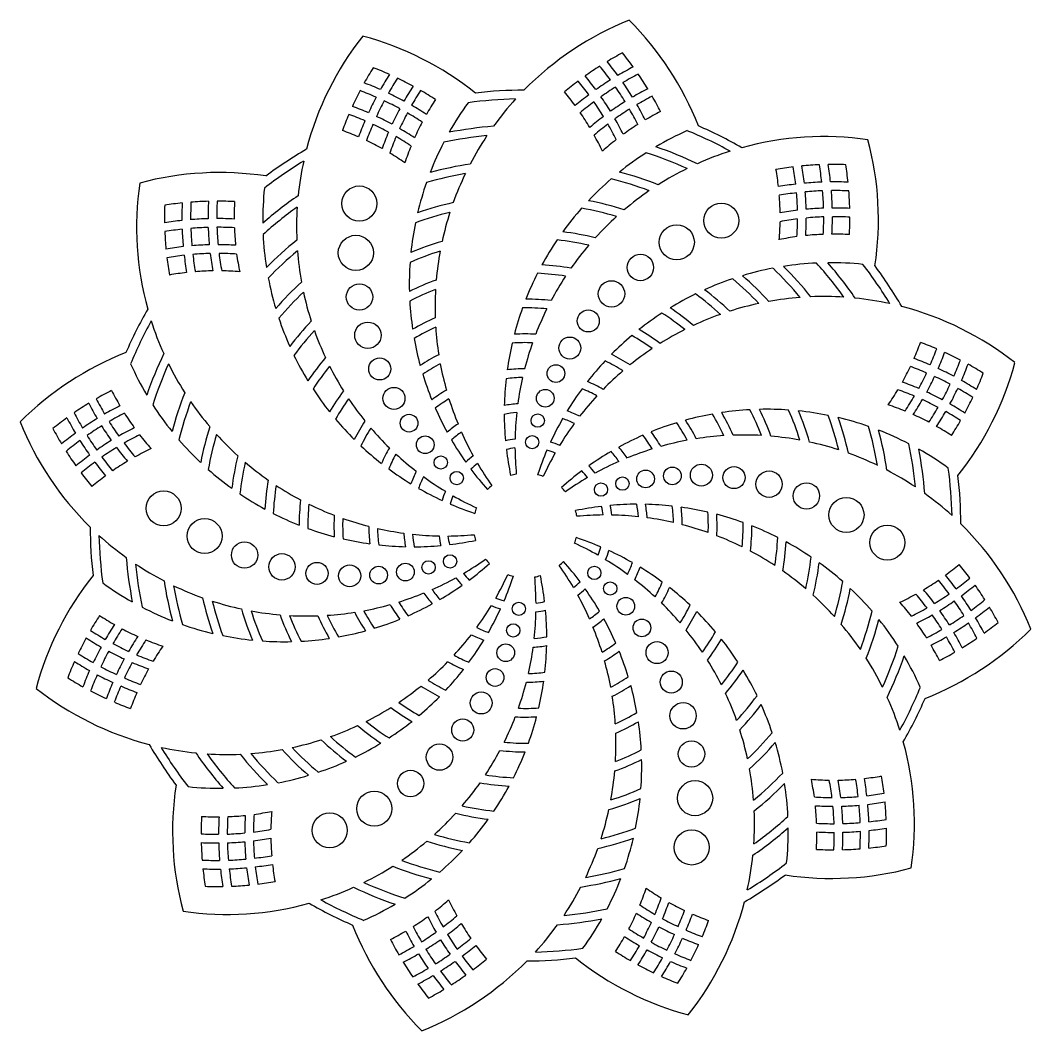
# Model space of a CAD drawing. Extents: x -712 to 266, y -208 to 24.
# Drawn here: x -468.6 to -236.4, y -208.1 to 24 of the extents above; entities that cross this region are included whole.
import ezdxf

# ---------------------------------------------------------------- set-up
doc = ezdxf.new("R2010")
doc.units = 0
doc.layers.get('0').update_dxf_attribs({"linetype": 'CONTINUOUS'})

msp = doc.modelspace()

# ---------------------------------------------------------------- linework, layer by layer
for centre, radius in [((-390.67, -18.12), 4.03), ((-307.54, -22.04), 4.03), ((-317.75, -27.02), 4.03), ((-391.47, -29.45), 4.03), ((-326.11, -32.81), 3.03), ((-390.63, -39.59), 3.03), ((-332.75, -38.88), 3.03), ((-338.09, -45.1), 2.53), ((-388.7, -48.38), 3.03), ((-342.32, -51.31), 2.53), ((-385.98, -56.11), 2.53), ((-345.51, -57.17), 2.03), ((-382.71, -62.88), 2.53), ((-347.96, -62.85), 2.03), ((-379.24, -68.57), 2.03), ((-349.7, -67.98), 1.53), ((-375.54, -73.53), 2.03), ((-350.97, -72.93), 1.53), ((-371.97, -77.6), 1.53), ((-318.77, -80.68), 2.03), ((-312.11, -80.51), 2.53), ((-304.61, -81.07), 2.53), ((-368.31, -81.18), 1.53), ((-330.23, -82.46), 1.53), ((-324.92, -81.39), 2.03), ((-296.56, -82.58), 3.03), ((-335.16, -83.83), 1.53), ((-287.98, -85.29), 3.03), ((-435.63, -88.16), 4.03), ((-278.78, -89.64), 4.03), ((-426.22, -94.51), 4.03), ((-269.37, -96), 4.03), ((-417.02, -98.86), 3.03), ((-408.44, -101.57), 3.03), ((-369.84, -100.32), 1.53), ((-400.39, -103.08), 2.53), ((-392.89, -103.64), 2.53), ((-386.23, -103.47), 2.03), ((-380.08, -102.76), 2.03), ((-374.77, -101.69), 1.53), ((-336.69, -102.97), 1.53), ((-333.04, -106.55), 1.53), ((-329.46, -110.62), 2.03), ((-354.03, -111.22), 1.53), ((-325.77, -115.59), 2.03), ((-355.31, -116.17), 1.53), ((-357.04, -121.3), 2.03), ((-322.29, -121.27), 2.53), ((-359.49, -126.99), 2.03), ((-319.03, -128.04), 2.53), ((-362.68, -132.84), 2.53), ((-316.31, -135.78), 3.03), ((-366.91, -139.05), 2.53), ((-314.37, -144.56), 3.03), ((-372.25, -145.27), 3.03), ((-378.89, -151.34), 3.03), ((-313.54, -154.7), 4.03), ((-387.25, -157.13), 4.03), ((-397.46, -162.11), 4.03), ((-314.33, -166.03), 4.03)]:
    msp.add_circle(centre, radius)
for centre, radius, start, end in [((-302.32, -41.9), 70.96, 111.806, 135.4033), ((-378.86, -26.19), 70.96, 21.4027, 45), ((-334.13, -23.53), 70.96, 141.806, 165.4033), ((-408.27, -48.2), 70.96, 51.4027, 75), ((-293.12, -53.22), 78.96, 118.0234, 120.9668), ((-391.77, -32.97), 78.96, 35.8391, 38.7826), ((-391.77, -32.97), 74.96, 36.2026, 39.283), ((-320.51, -28.74), 78.96, 148.0234, 150.9668), ((-416.06, -60.53), 78.96, 65.8391, 68.7826), ((-293.12, -53.22), 78.96, 122.4313, 125.3488), ((-391.77, -32.97), 72.96, 36.3353, 39.4921), ((-293.12, -53.22), 74.96, 117.523, 120.6034), ((-293.12, -53.22), 72.96, 117.3139, 120.4706), ((-391.77, -32.97), 78.96, 31.4572, 34.3747), ((-416.06, -60.53), 74.96, 66.2026, 69.283), ((-320.51, -28.74), 74.96, 147.523, 150.6034), ((-320.51, -28.74), 72.96, 147.3139, 150.4706), ((-416.06, -60.53), 78.96, 61.4572, 64.3747), ((-293.12, -53.22), 78.96, 126.8033, 129.7074), ((-391.77, -32.97), 66.96, 36.5059, 39.9301), ((-391.77, -32.97), 68.96, 36.4901, 39.8182), ((-293.12, -53.22), 74.96, 122.1378, 125.199), ((-391.77, -32.97), 74.96, 31.607, 34.6682), ((-320.51, -28.74), 78.96, 152.4313, 155.3488), ((-416.06, -60.53), 72.96, 66.3353, 69.4921), ((-416.06, -60.53), 74.96, 61.607, 64.6682), ((-320.51, -28.74), 68.96, 146.9878, 150.3158), ((-320.51, -28.74), 66.96, 146.8758, 150.3001), ((-416.06, -60.53), 78.96, 57.0986, 60.0027), ((-352.5, -92.08), 100, 90.2016, 96.6043), ((-391.77, -32.97), 62.96, 36.3946, 40.0366), ((-293.12, -53.22), 72.96, 122.0442, 125.1864), ((-391.77, -32.97), 72.96, 31.6196, 34.7618), ((-293.12, -53.22), 68.96, 116.9878, 120.3158), ((-320.51, -28.74), 74.96, 152.1378, 155.199), ((-320.51, -28.74), 72.96, 152.0442, 155.1864), ((-416.06, -60.53), 72.96, 61.6196, 64.7618), ((-320.51, -28.74), 62.96, 146.7694, 150.4114), ((-308.23, -36.62), 70.96, 144.0599, 150.5839), ((-352.5, -92.08), 98, 91.3286, 97.7313), ((-302.32, -41.9), 70.96, 137.6572, 144.1812), ((-293.12, -53.22), 74.96, 126.7278, 129.7871), ((-293.12, -53.22), 72.96, 126.7574, 129.9053), ((-391.77, -32.97), 66.96, 31.3636, 34.7942), ((-391.77, -32.97), 68.96, 31.5023, 34.8283), ((-293.12, -53.22), 68.96, 121.9776, 125.3037), ((-293.12, -53.22), 66.96, 116.8758, 120.3001), ((-391.77, -32.97), 78.96, 27.0986, 30.0027), ((-320.51, -28.74), 78.96, 156.8033, 159.7074), ((-416.06, -60.53), 66.96, 66.5059, 69.9301), ((-416.06, -60.53), 68.96, 66.4901, 69.8182), ((-320.51, -28.74), 68.96, 151.9776, 155.3037), ((-320.51, -28.74), 66.96, 152.0118, 155.4424), ((-416.06, -60.53), 72.96, 56.9007, 60.0486), ((-416.06, -60.53), 74.96, 57.0189, 60.0782), ((-391.77, -32.97), 62.96, 30.898, 34.5692), ((-293.12, -53.22), 66.96, 122.0118, 125.4424), ((-391.77, -32.97), 72.96, 26.9007, 30.0486), ((-391.77, -32.97), 74.96, 27.0189, 30.0782), ((-293.12, -53.22), 62.96, 116.7694, 120.4114), ((-320.51, -28.74), 74.96, 156.7278, 159.7871), ((-320.51, -28.74), 72.96, 156.7574, 159.9053), ((-416.06, -60.53), 66.96, 61.3636, 64.7942), ((-416.06, -60.53), 68.96, 61.5023, 64.8283), ((-320.51, -28.74), 62.96, 152.2368, 155.9079), ((-293.12, -53.22), 68.96, 126.971, 130.3237), ((-293.12, -53.22), 66.96, 127.1651, 130.6364), ((-391.77, -32.97), 66.96, 26.1696, 29.6409), ((-391.77, -32.97), 68.96, 26.4823, 29.8349), ((-293.12, -53.22), 62.96, 122.2368, 125.9079), ((-416.06, -60.53), 62.96, 66.3946, 70.0366), ((-320.51, -28.74), 68.96, 156.971, 160.3237), ((-416.06, -60.53), 68.96, 56.4823, 59.8349), ((-352.5, -92.08), 92, 94.5906, 100.9933), ((-286.43, -66.18), 70.96, 114.0599, 120.5839), ((-352.5, -92.08), 98, 61.3286, 67.7313), ((-352.5, -92.08), 100, 60.2016, 66.6043), ((-416.06, -60.53), 62.96, 60.898, 64.5692), ((-320.51, -28.74), 66.96, 157.1651, 160.6364), ((-416.06, -60.53), 66.96, 56.1696, 59.6409), ((-308.23, -36.62), 70.96, 152.6884, 158.8223), ((-352.5, -92.08), 90, 95.6428, 102.0456), ((-302.32, -41.9), 70.96, 146.2857, 152.4195), ((-391.77, -32.97), 62.96, 25.2964, 29.0469), ((-293.12, -53.22), 62.96, 127.7591, 131.5096), ((-283.96, -73.71), 70.96, 81.806, 105.4033), ((-342.39, -21.84), 70.96, 351.4027, 15), ((-352.5, -92.08), 100, 120.2016, 126.6043), ((-416.06, -60.53), 62.96, 55.2964, 59.0469), ((-320.51, -28.74), 62.96, 157.7591, 161.5096), ((-286.43, -66.18), 70.96, 122.6884, 128.8223), ((-352.5, -92.08), 90, 65.6428, 72.0456), ((-352.5, -92.08), 92, 64.5906, 70.9933), ((-283.96, -73.71), 70.96, 107.6572, 114.1812), ((-352.5, -92.08), 98, 121.3286, 127.7313), ((-334.13, -23.53), 70.96, 167.6572, 174.1812), ((-352.5, -92.08), 84, 98.7098, 105.1125), ((-281.65, -88.11), 78.96, 92.4313, 95.3488), ((-356.96, -21.26), 72.96, 6.3353, 9.4921), ((-281.65, -88.11), 78.96, 88.0234, 90.9668), ((-356.96, -21.26), 74.96, 6.2026, 9.283), ((-356.96, -21.26), 78.96, 5.8391, 8.7826), ((-422.74, -81.96), 70.96, 81.4027, 105), ((-352.5, -92.08), 82, 99.7052, 106.1079), ((-302.32, -41.9), 70.96, 154.4104, 160.2435), ((-352.5, -92.08), 84, 68.7098, 75.1125), ((-283.96, -73.71), 70.96, 116.2857, 122.4195), ((-281.65, -88.11), 78.96, 96.8033, 99.7074), ((-356.96, -21.26), 62.96, 6.3946, 10.0366), ((-356.96, -21.26), 66.96, 6.5059, 9.9301), ((-356.96, -21.26), 68.96, 6.4901, 9.8182), ((-370.87, -23.53), 70.96, 171.806, 195.4033), ((-308.23, -36.62), 70.96, 160.8131, 166.6462), ((-286.43, -66.18), 70.96, 130.8131, 136.6462), ((-352.5, -92.08), 82, 69.7052, 76.1079), ((-281.65, -88.11), 74.96, 96.7278, 99.7871), ((-281.65, -88.11), 74.96, 92.1378, 95.199), ((-281.65, -88.11), 74.96, 87.523, 90.6034), ((-341.89, -21.91), 70.96, 174.0599, 180.5839), ((-283.96, -73.71), 70.96, 124.4104, 130.2435), ((-281.65, -88.11), 72.96, 96.7574, 99.9053), ((-356.96, -21.26), 62.96, 0.898, 4.5692), ((-356.96, -21.26), 66.96, 1.3636, 4.7942), ((-281.65, -88.11), 72.96, 92.0442, 95.1864), ((-356.96, -21.26), 68.96, 1.5023, 4.8283), ((-356.96, -21.26), 72.96, 1.6196, 4.7618), ((-281.65, -88.11), 72.96, 87.3139, 90.4706), ((-356.96, -21.26), 74.96, 1.607, 4.6682), ((-356.96, -21.26), 78.96, 1.4572, 4.3747), ((-356.46, -21.23), 78.96, 178.0234, 180.9668), ((-423.32, -96.54), 78.96, 95.8391, 98.7826), ((-356.46, -21.23), 74.96, 177.523, 180.6034), ((-356.46, -21.23), 72.96, 177.3139, 180.4706), ((-423.32, -96.54), 78.96, 91.4572, 94.3747), ((-356.46, -21.23), 68.96, 176.9878, 180.3158), ((-356.46, -21.23), 66.96, 176.8758, 180.3001), ((-423.32, -96.54), 78.96, 87.0986, 90.0027), ((-356.46, -21.23), 62.96, 176.7694, 180.4114), ((-352.5, -92.08), 92, 124.5906, 130.9933), ((-352.5, -92.08), 76, 102.6217, 109.0244), ((-352.5, -92.08), 76, 72.6217, 79.0244), ((-352.5, -92.08), 90, 125.6428, 132.0456), ((-334.13, -23.53), 70.96, 176.2857, 182.4195), ((-352.5, -92.08), 74, 103.5728, 109.9755), ((-302.32, -41.9), 70.96, 162.1457, 167.7418), ((-286.43, -66.18), 70.96, 138.5484, 144.1445), ((-352.5, -92.08), 74, 73.5728, 79.9755), ((-281.65, -88.11), 68.96, 96.971, 100.3237), ((-281.65, -88.11), 68.96, 91.9776, 95.3037), ((-281.65, -88.11), 68.96, 86.9878, 90.3158), ((-423.32, -96.54), 74.96, 96.2026, 99.283), ((-423.32, -96.54), 74.96, 91.607, 94.6682), ((-423.32, -96.54), 74.96, 87.0189, 90.0782), ((-308.23, -36.62), 70.96, 168.5484, 174.1445), ((-283.96, -73.71), 70.96, 132.1457, 137.7418), ((-356.96, -21.26), 62.96, 355.2964, 359.0469), ((-281.65, -88.11), 66.96, 97.1651, 100.6364), ((-356.96, -21.26), 66.96, 356.1696, 359.6409), ((-356.96, -21.26), 68.96, 356.4823, 359.8349), ((-281.65, -88.11), 66.96, 92.0118, 95.4424), ((-356.96, -21.26), 72.96, 356.9007, 0.0486), ((-356.96, -21.26), 74.96, 357.0189, 0.0782), ((-281.65, -88.11), 66.96, 86.8758, 90.3001), ((-356.96, -21.26), 78.96, 357.0986, 0.0027), ((-423.32, -96.54), 72.96, 96.3353, 99.4921), ((-356.46, -21.23), 78.96, 182.4313, 185.3488), ((-356.46, -21.23), 74.96, 182.1378, 185.199), ((-423.32, -96.54), 72.96, 91.6196, 94.7618), ((-356.46, -21.23), 72.96, 182.0442, 185.1864), ((-356.46, -21.23), 68.96, 181.9776, 185.3037), ((-423.32, -96.54), 72.96, 86.9007, 90.0486), ((-356.46, -21.23), 66.96, 182.0118, 185.4424), ((-356.46, -21.23), 62.96, 182.2368, 185.9079), ((-341.89, -21.91), 70.96, 182.6884, 188.8223), ((-352.5, -92.08), 68, 76.3709, 82.7736), ((-281.65, -88.11), 62.96, 92.2368, 95.9079), ((-281.65, -88.11), 62.96, 86.7694, 90.4114), ((-423.32, -96.54), 68.96, 91.5023, 94.8283), ((-423.32, -96.54), 68.96, 86.4823, 89.8349), ((-352.5, -92.08), 84, 128.7098, 135.1125), ((-352.5, -92.08), 68, 106.3709, 112.7736), ((-286.43, -66.18), 70.96, 145.9764, 151.3837), ((-352.5, -92.08), 66, 77.2869, 83.6896), ((-283.96, -73.71), 70.96, 139.5737, 144.981), ((-281.65, -88.11), 62.96, 97.7591, 101.5096), ((-423.32, -96.54), 68.96, 96.4901, 99.8182), ((-423.32, -96.54), 66.96, 96.5059, 99.9301), ((-356.46, -21.23), 74.96, 186.7278, 189.7871), ((-423.32, -96.54), 66.96, 91.3636, 94.7942), ((-356.46, -21.23), 72.96, 186.7574, 189.9053), ((-356.46, -21.23), 68.96, 186.971, 190.3237), ((-423.32, -96.54), 66.96, 86.1696, 89.6409), ((-356.46, -21.23), 66.96, 187.1651, 190.6364), ((-356.46, -21.23), 62.96, 187.7591, 191.5096), ((-352.5, -92.08), 82, 129.7052, 136.1079), ((-334.13, -23.53), 70.96, 184.4104, 190.2435), ((-352.5, -92.08), 66, 107.2869, 113.6896), ((-302.32, -41.9), 70.96, 169.5737, 174.981), ((-356.46, -21.23), 78.96, 186.8033, 189.7074), ((-308.23, -36.62), 70.96, 175.9764, 181.3837), ((-352.5, -92.08), 60, 79.9905, 86.3932), ((-282.34, -102.68), 70.96, 92.6884, 98.8223), ((-352.5, -92.08), 90, 35.6428, 42.0456), ((-282.34, -102.68), 70.96, 84.0599, 90.5839), ((-352.5, -92.08), 92, 34.5906, 40.9933), ((-352.5, -92.08), 98, 31.3286, 37.7313), ((-352.5, -92.08), 100, 30.2016, 36.6043), ((-423.32, -96.54), 62.96, 96.3946, 100.0366), ((-423.32, -96.54), 62.96, 90.898, 94.5692), ((-423.32, -96.54), 62.96, 85.2964, 89.0469), ((-286.43, -66.18), 70.96, 153.1593, 158.4153), ((-352.5, -92.08), 58, 80.8783, 87.281), ((-283.96, -73.71), 70.96, 146.7566, 152.0126), ((-282.34, -102.68), 70.96, 100.8131, 106.6462), ((-352.5, -92.08), 76, 42.6217, 49.0244), ((-352.5, -92.08), 82, 39.7052, 46.1079), ((-352.5, -92.08), 84, 38.7098, 45.1125), ((-341.89, -21.91), 70.96, 190.8131, 196.6462), ((-352.5, -92.08), 76, 132.6217, 139.0244), ((-352.5, -92.08), 60, 109.9905, 116.3932), ((-282.34, -102.68), 70.96, 108.5484, 114.1445), ((-352.5, -92.08), 74, 43.5728, 49.9755), ((-352.5, -92.08), 74, 133.5728, 139.9755), ((-334.13, -23.53), 70.96, 192.1457, 197.7418), ((-352.5, -92.08), 58, 110.8783, 117.281), ((-302.32, -41.9), 70.96, 176.7566, 182.0126), ((-282.34, -102.68), 70.96, 115.9764, 121.3837), ((-352.5, -92.08), 66, 47.2869, 53.6896), ((-352.5, -92.08), 68, 46.3709, 52.7736), ((-308.23, -36.62), 70.96, 183.1593, 188.4153), ((-352.5, -92.08), 52, 83.5063, 89.909), ((-283.96, -110.44), 70.96, 102.1457, 107.7418), ((-283.96, -110.44), 70.96, 94.4104, 100.2435), ((-283.96, -110.44), 70.96, 86.2857, 92.4195), ((-283.96, -110.44), 70.96, 77.6572, 84.1812), ((-283.96, -110.44), 70.96, 51.806, 75.4033), ((-352.5, -92.08), 100, 150.2016, 156.6043), ((-286.43, -66.18), 70.96, 160.1457, 165.2806), ((-352.5, -92.08), 50, 84.3715, 90.7742), ((-283.96, -73.71), 70.96, 153.743, 158.8779), ((-282.34, -102.68), 70.96, 123.1593, 128.4153), ((-352.5, -92.08), 58, 50.8783, 57.281), ((-352.5, -92.08), 60, 49.9905, 56.3932), ((-283.96, -110.44), 70.96, 109.5737, 114.981), ((-352.5, -92.08), 98, 151.3286, 157.7313), ((-370.87, -23.53), 70.96, 197.6572, 204.1812), ((-341.89, -21.91), 70.96, 198.5484, 204.1445), ((-352.5, -92.08), 68, 136.3709, 142.7736), ((-352.5, -92.08), 52, 113.5063, 119.909), ((-352.5, -92.08), 66, 137.2869, 143.6896), ((-334.13, -23.53), 70.96, 199.5737, 204.981), ((-352.5, -92.08), 50, 114.3715, 120.7742), ((-302.32, -41.9), 70.96, 183.743, 188.8779), ((-352.5, -92.08), 44, 86.939, 93.3417), ((-282.34, -102.68), 70.96, 130.1457, 135.2806), ((-352.5, -92.08), 50, 54.3715, 60.7742), ((-352.5, -92.08), 52, 53.5063, 59.909), ((-283.96, -110.44), 70.96, 116.7566, 122.0126), ((-308.23, -36.62), 70.96, 190.1457, 195.2806), ((-286.43, -66.18), 70.96, 166.9751, 172.0142), ((-352.5, -92.08), 42, 87.7862, 94.1889), ((-283.96, -73.71), 70.96, 160.5724, 165.6115), ((-320.95, -28.51), 62.96, 336.3946, 340.0366), ((-289.16, -124.07), 78.96, 66.8033, 69.7074), ((-418.38, -118.44), 70.96, 111.4027, 135), ((-352.5, -92.08), 92, 154.5906, 160.9933), ((-341.89, -21.91), 70.96, 205.9764, 211.3837), ((-352.5, -92.08), 44, 116.939, 123.3417), ((-352.5, -92.08), 44, 56.939, 63.3417), ((-283.96, -110.44), 70.96, 123.743, 128.8779), ((-320.95, -28.51), 66.96, 336.5059, 339.9301), ((-320.95, -28.51), 68.96, 336.4901, 339.8182), ((-289.16, -124.07), 78.96, 62.4313, 65.3488), ((-378.4, -26.01), 70.96, 204.0599, 210.5839), ((-352.5, -92.08), 90, 155.6428, 162.0456), ((-370.87, -23.53), 70.96, 206.2857, 212.4195), ((-352.5, -92.08), 60, 139.9905, 146.3932), ((-352.5, -92.08), 58, 140.8783, 147.281), ((-334.13, -23.53), 70.96, 206.7566, 212.0126), ((-352.5, -92.08), 42, 117.7862, 124.1889), ((-302.32, -41.9), 70.96, 190.5724, 195.6115), ((-282.34, -102.68), 70.96, 136.9751, 142.0142), ((-352.5, -92.08), 42, 57.7862, 64.1889), ((-320.95, -28.51), 62.96, 330.898, 334.5692), ((-289.16, -124.07), 72.96, 66.7574, 69.9053), ((-289.16, -124.07), 74.96, 66.7278, 69.7871), ((-320.95, -28.51), 72.96, 336.3353, 339.4921), ((-308.62, -36.31), 70.96, 321.4027, 345), ((-320.95, -28.51), 74.96, 336.2026, 339.283), ((-289.16, -124.07), 78.96, 58.0234, 60.9668), ((-308.23, -36.62), 70.96, 196.9751, 202.0142), ((-352.5, -92.08), 36, 90.3057, 96.7084), ((-283.96, -110.44), 70.96, 130.5724, 135.6115), ((-320.95, -28.51), 66.96, 331.3636, 334.7942), ((-320.95, -28.51), 68.96, 331.5023, 334.8283), ((-289.16, -124.07), 72.96, 62.0442, 65.1864), ((-289.16, -124.07), 74.96, 62.1378, 65.199), ((-320.95, -28.51), 78.96, 335.8391, 338.7826), ((-286.43, -66.18), 70.96, 173.6805, 178.6454), ((-352.5, -92.08), 34, 91.1389, 97.5416), ((-283.96, -73.71), 70.96, 167.2778, 172.2427), ((-352.5, -92.08), 36, 60.3057, 66.7084), ((-289.16, -124.07), 68.96, 66.971, 70.3237), ((-320.95, -28.51), 72.96, 331.6196, 334.7618), ((-289.16, -124.07), 74.96, 57.523, 60.6034), ((-411.6, -131.35), 78.96, 117.0986, 120.0027), ((-391.36, -32.7), 62.96, 206.7694, 210.4114), ((-352.5, -92.08), 84, 158.7098, 165.1125), ((-341.89, -21.91), 70.96, 213.1593, 218.4153), ((-352.5, -92.08), 52, 143.5063, 149.909), ((-352.5, -92.08), 36, 120.3057, 126.7084), ((-282.34, -102.68), 70.96, 143.6805, 148.6454), ((-283.96, -110.44), 70.96, 137.2778, 142.2427), ((-352.5, -92.08), 34, 61.1389, 67.5416), ((-320.95, -28.51), 62.96, 325.2964, 329.0469), ((-289.16, -124.07), 66.96, 67.1651, 70.6364), ((-320.95, -28.51), 66.96, 326.1696, 329.6409), ((-289.16, -124.07), 68.96, 61.9776, 65.3037), ((-320.95, -28.51), 74.96, 331.607, 334.6682), ((-289.16, -124.07), 72.96, 57.3139, 60.4706), ((-320.95, -28.51), 78.96, 331.4572, 334.3747), ((-411.6, -131.35), 78.96, 121.4572, 124.3747), ((-391.36, -32.7), 68.96, 206.9878, 210.3158), ((-391.36, -32.7), 66.96, 206.8758, 210.3001), ((-411.6, -131.35), 74.96, 117.0189, 120.0782), ((-378.4, -26.01), 70.96, 212.6884, 218.8223), ((-352.5, -92.08), 82, 159.7052, 166.1079), ((-370.87, -23.53), 70.96, 214.4104, 220.2435), ((-352.5, -92.08), 50, 144.3715, 150.7742), ((-334.13, -23.53), 70.96, 213.743, 218.8779), ((-352.5, -92.08), 34, 121.1389, 127.5416), ((-302.32, -41.9), 70.96, 197.2778, 202.2427), ((-352.5, -92.08), 28, 93.6214, 100.0241), ((-289.16, -124.07), 62.96, 67.7591, 71.5096), ((-320.95, -28.51), 68.96, 326.4823, 329.8349), ((-289.16, -124.07), 66.96, 62.0118, 65.4424), ((-320.95, -28.51), 72.96, 326.9007, 330.0486), ((-289.16, -124.07), 68.96, 56.9878, 60.3158), ((-391.36, -32.7), 72.96, 207.3139, 210.4706), ((-411.6, -131.35), 72.96, 116.9007, 120.0486), ((-391.36, -32.7), 62.96, 212.2368, 215.9079), ((-308.23, -36.62), 70.96, 203.6805, 208.6454), ((-352.5, -92.08), 26, 94.4438, 100.8465), ((-286.43, -66.18), 70.96, 180.2903, 185.2002), ((-283.96, -73.71), 70.96, 173.8876, 178.7975), ((-352.5, -92.08), 28, 63.6214, 70.0241), ((-297.04, -136.34), 70.96, 100.1457, 105.2806), ((-352.5, -92.08), 50, 24.3715, 30.7742), ((-297.04, -136.34), 70.96, 93.1593, 98.4153), ((-352.5, -92.08), 52, 23.5063, 29.909), ((-352.5, -92.08), 58, 20.8783, 27.281), ((-297.04, -136.34), 70.96, 85.9764, 91.3837), ((-352.5, -92.08), 60, 19.9905, 26.3932), ((-352.5, -92.08), 66, 17.2869, 23.6896), ((-352.5, -92.08), 68, 16.3709, 22.7736), ((-297.04, -136.34), 70.96, 78.5484, 84.1445), ((-352.5, -92.08), 74, 13.5728, 19.9755), ((-352.5, -92.08), 76, 12.6217, 19.0244), ((-297.04, -136.34), 70.96, 70.8131, 76.6462), ((-289.16, -124.07), 62.96, 62.2368, 65.9079), ((-320.95, -28.51), 74.96, 327.0189, 330.0782), ((-289.16, -124.07), 66.96, 56.8758, 60.3001), ((-402.68, -41.9), 70.96, 201.806, 225.4033), ((-411.6, -131.35), 78.96, 125.8391, 128.7826), ((-391.36, -32.7), 74.96, 207.523, 210.6034), ((-411.6, -131.35), 74.96, 121.607, 124.6682), ((-411.6, -131.35), 72.96, 121.6196, 124.7618), ((-391.36, -32.7), 68.96, 211.9776, 215.3037), ((-391.36, -32.7), 66.96, 212.0118, 215.4424), ((-411.6, -131.35), 68.96, 116.4823, 119.8349), ((-352.5, -92.08), 76, 162.6217, 169.0244), ((-341.89, -21.91), 70.96, 220.1457, 225.2806), ((-352.5, -92.08), 44, 146.939, 153.3417), ((-352.5, -92.08), 28, 123.6214, 130.0241), ((-282.34, -102.68), 70.96, 150.2903, 155.2002), ((-283.96, -110.44), 70.96, 143.8876, 148.7975), ((-352.5, -92.08), 26, 64.4438, 70.8465), ((-297.04, -136.34), 70.96, 106.9751, 112.0142), ((-352.5, -92.08), 42, 27.7862, 34.1889), ((-352.5, -92.08), 44, 26.939, 33.3417), ((-352.5, -92.08), 82, 9.7052, 16.1079), ((-289.16, -124.07), 62.96, 56.7694, 60.4114), ((-320.95, -28.51), 78.96, 327.0986, 330.0027), ((-391.36, -32.7), 78.96, 208.0234, 210.9668), ((-411.6, -131.35), 74.96, 126.2026, 129.283), ((-391.36, -32.7), 72.96, 212.0442, 215.1864), ((-411.6, -131.35), 66.96, 116.1696, 119.6409), ((-391.36, -32.7), 62.96, 217.7591, 221.5096), ((-352.5, -92.08), 74, 163.5728, 169.9755), ((-370.87, -23.53), 70.96, 222.1457, 227.7418), ((-352.5, -92.08), 42, 147.7862, 154.1889), ((-334.13, -23.53), 70.96, 220.5724, 225.6115), ((-352.5, -92.08), 26, 124.4438, 130.8465), ((-302.32, -41.9), 70.96, 203.8876, 208.7975), ((-297.04, -136.34), 70.96, 113.6805, 118.6454), ((-352.5, -92.08), 34, 31.1389, 37.5416), ((-352.5, -92.08), 36, 30.3057, 36.7084), ((-302.32, -142.25), 70.96, 93.743, 98.8779), ((-302.32, -142.25), 70.96, 86.7566, 92.0126), ((-302.32, -142.25), 70.96, 79.5737, 84.981), ((-352.5, -92.08), 84, 8.7098, 15.1125), ((-297.04, -136.34), 70.96, 62.6884, 68.8223), ((-411.6, -131.35), 72.96, 126.3353, 129.4921), ((-391.36, -32.7), 74.96, 212.1378, 215.199), ((-411.6, -131.35), 68.96, 121.5023, 124.8283), ((-411.6, -131.35), 66.96, 121.3636, 124.7942), ((-391.36, -32.7), 68.96, 216.971, 220.3237), ((-391.36, -32.7), 66.96, 217.1651, 220.6364), ((-378.4, -26.01), 70.96, 220.8131, 226.6462), ((-341.89, -21.91), 70.96, 226.9751, 232.0142), ((-352.5, -92.08), 36, 150.3057, 156.7084), ((-308.23, -36.62), 70.96, 210.2903, 215.2002), ((-352.5, -92.08), 20, 96.8988, 103.3015), ((-352.5, -92.08), 18, 97.7135, 104.1162), ((-283.96, -73.71), 70.96, 180.427, 185.2993), ((-352.5, -92.08), 20, 66.8988, 73.3015), ((-352.5, -92.08), 28, 33.6214, 40.0241), ((-302.32, -142.25), 70.96, 100.5724, 105.6115), ((-302.32, -142.25), 70.96, 72.1457, 77.7418), ((-352.5, -92.08), 90, 5.6428, 12.0456), ((-391.36, -32.7), 78.96, 212.4313, 215.3488), ((-411.6, -131.35), 68.96, 126.4901, 129.8182), ((-391.36, -32.7), 72.96, 216.7574, 219.9053), ((-411.6, -131.35), 62.96, 115.2964, 119.0469), ((-352.5, -92.08), 68, 166.3709, 172.7736), ((-352.5, -92.08), 34, 151.1389, 157.5416), ((-334.13, -23.53), 70.96, 227.2778, 232.2427), ((-352.5, -92.08), 20, 126.8988, 133.3015), ((-286.43, -66.18), 70.96, 186.8298, 191.702), ((-282.34, -102.68), 70.96, 156.8298, 161.702), ((-283.96, -110.44), 70.96, 150.427, 155.2993), ((-352.5, -92.08), 18, 67.7135, 74.1162), ((-297.04, -136.34), 70.96, 120.2903, 125.2002), ((-352.5, -92.08), 26, 34.4438, 40.8465), ((-302.32, -142.25), 70.96, 107.2778, 112.2427), ((-302.32, -142.25), 70.96, 64.4104, 70.2435), ((-352.5, -92.08), 92, 4.5906, 10.9933), ((-297.04, -136.34), 70.96, 54.0599, 60.5839), ((-411.6, -131.35), 66.96, 126.5059, 129.9301), ((-391.36, -32.7), 74.96, 216.7278, 219.7871), ((-411.6, -131.35), 62.96, 120.898, 124.5692), ((-352.5, -92.08), 66, 167.2869, 173.6896), ((-370.87, -23.53), 70.96, 229.5737, 234.981), ((-352.5, -92.08), 18, 127.7135, 134.1162), ((-302.32, -41.9), 70.96, 210.427, 215.2993), ((-352.5, -92.08), 20, 36.8988, 43.3015), ((-302.32, -142.25), 70.96, 113.8876, 118.7975), ((-352.5, -92.08), 98, 1.3286, 7.7313), ((-391.36, -32.7), 78.96, 216.8033, 219.7074), ((-411.6, -131.35), 62.96, 126.3946, 130.0366), ((-378.4, -26.01), 70.96, 228.5484, 234.1445), ((-341.89, -21.91), 70.96, 233.6805, 238.6454), ((-352.5, -92.08), 28, 153.6214, 160.0241), ((-352.5, -92.08), 26, 154.4438, 160.8465), ((-334.13, -23.53), 70.96, 233.8876, 238.7975), ((-308.23, -36.62), 70.96, 216.8298, 221.702), ((-352.5, -92.08), 12, 100.1496, 106.5523), ((-352.5, -92.08), 12, 70.1496, 76.5523), ((-297.04, -136.34), 70.96, 126.8298, 131.702), ((-302.32, -142.25), 70.96, 120.427, 125.2993), ((-352.5, -92.08), 18, 37.7135, 44.1162), ((-302.32, -142.25), 70.96, 56.2857, 62.4195), ((-352.5, -92.08), 100, 0.2016, 6.6043), ((-352.5, -92.08), 60, 169.9905, 176.3932), ((-352.5, -92.08), 58, 170.8783, 177.281), ((-370.87, -23.53), 70.96, 236.7566, 242.0126), ((-341.89, -21.91), 70.96, 240.2903, 245.2002), ((-352.5, -92.08), 12, 130.1496, 136.5523), ((-352.5, -92.08), 12, 40.1496, 46.5523), ((-378.4, -26.01), 70.96, 235.9764, 241.3837), ((-352.5, -92.08), 20, 156.8988, 163.3015), ((-352.5, -92.08), 18, 157.7135, 164.1162), ((-334.13, -23.53), 70.96, 240.427, 245.2993), ((-302.32, -142.25), 70.96, 47.6572, 54.1812), ((-352.5, -92.08), 52, 173.5063, 179.909), ((-352.5, -92.08), 50, 174.3715, 180.7742), ((-370.87, -23.53), 70.96, 243.743, 248.8779), ((-341.89, -21.91), 70.96, 246.8298, 251.702), ((-352.5, -92.08), 12, 160.1496, 166.5523), ((-326.61, -158.14), 70.96, 96.8298, 101.702), ((-352.5, -92.08), 18, 7.7135, 14.1162), ((-326.61, -158.14), 70.96, 90.2903, 95.2002), ((-352.5, -92.08), 20, 6.8988, 13.3015), ((-352.5, -92.08), 26, 4.4438, 10.8465), ((-326.61, -158.14), 70.96, 83.6805, 88.6454), ((-352.5, -92.08), 28, 3.6214, 10.0241), ((-352.5, -92.08), 34, 1.1389, 7.5416), ((-326.61, -158.14), 70.96, 76.9751, 82.0142), ((-352.5, -92.08), 36, 0.3057, 6.7084), ((-378.4, -26.01), 70.96, 243.1593, 248.4153), ((-352.5, -92.08), 44, 176.939, 183.3417), ((-352.5, -92.08), 42, 177.7862, 184.1889), ((-370.87, -23.53), 70.96, 250.5724, 255.6115), ((-352.5, -92.08), 12, 10.1496, 16.5523), ((-334.13, -160.62), 70.96, 90.427, 95.2993), ((-334.13, -160.62), 70.96, 83.8876, 88.7975), ((-334.13, -160.62), 70.96, 77.2778, 82.2427), ((-352.5, -92.08), 42, 357.7862, 4.1889), ((-326.61, -158.14), 70.96, 70.1457, 75.2806), ((-352.5, -92.08), 44, 356.939, 3.3417), ((-352.5, -92.08), 100, 180.2016, 186.6043), ((-378.4, -26.01), 70.96, 250.1457, 255.2806), ((-352.5, -92.08), 36, 180.3057, 186.7084), ((-370.87, -23.53), 70.96, 257.2778, 262.2427), ((-352.5, -92.08), 34, 181.1389, 187.5416), ((-334.13, -160.62), 70.96, 70.5724, 75.6115), ((-352.5, -92.08), 50, 354.3715, 0.7742), ((-352.5, -92.08), 52, 353.5063, 359.909), ((-326.61, -158.14), 70.96, 63.1593, 68.4153), ((-302.32, -142.25), 70.96, 21.806, 45.4033), ((-352.5, -92.08), 98, 181.3286, 187.7313), ((-402.68, -41.9), 70.96, 227.6572, 234.1812), ((-378.4, -26.01), 70.96, 256.9751, 262.0142), ((-352.5, -92.08), 28, 183.6214, 190.0241), ((-370.87, -23.53), 70.96, 263.8876, 268.7975), ((-352.5, -92.08), 26, 184.4438, 190.8465), ((-352.5, -92.08), 20, 186.8988, 193.3015), ((-370.87, -23.53), 70.96, 270.427, 275.2993), ((-352.5, -92.08), 18, 187.7135, 194.1162), ((-352.5, -92.08), 12, 190.1496, 196.5523), ((-352.5, -92.08), 12, 340.1496, 346.5523), ((-363.11, -162.24), 70.96, 66.8298, 71.702), ((-334.13, -160.62), 70.96, 63.743, 68.8779), ((-352.5, -92.08), 58, 350.8783, 357.281), ((-378.4, -26.01), 70.96, 263.6805, 268.6454), ((-378.4, -26.01), 70.96, 270.2903, 275.2002), ((-378.4, -26.01), 70.96, 276.8298, 281.702), ((-370.87, -160.62), 70.96, 60.427, 65.2993), ((-352.5, -92.08), 18, 337.7135, 344.1162), ((-352.5, -92.08), 60, 349.9905, 356.3932), ((-326.61, -158.14), 70.96, 55.9764, 61.3837), ((-352.5, -92.08), 92, 184.5906, 190.9933), ((-352.5, -92.08), 20, 336.8988, 343.3015), ((-363.11, -162.24), 70.96, 60.2903, 65.2002), ((-334.13, -160.62), 70.96, 56.7566, 62.0126), ((-352.5, -92.08), 66, 347.2869, 353.6896), ((-352.5, -92.08), 90, 185.6428, 192.0456), ((-402.68, -41.9), 70.96, 236.2857, 242.4195), ((-402.68, -41.9), 70.96, 300.427, 305.2993), ((-407.96, -47.81), 70.96, 306.8298, 311.702), ((-352.5, -92.08), 12, 220.1496, 226.5523), ((-352.5, -92.08), 12, 310.1496, 316.5523), ((-402.68, -142.25), 70.96, 30.427, 35.2993), ((-396.77, -147.54), 70.96, 36.8298, 41.702), ((-370.87, -160.62), 70.96, 53.8876, 58.7975), ((-352.5, -92.08), 26, 334.4438, 340.8465), ((-352.5, -92.08), 28, 333.6214, 340.0241), ((-363.11, -162.24), 70.96, 53.6805, 58.6454), ((-352.5, -92.08), 68, 346.3709, 352.7736), ((-326.61, -158.14), 70.96, 48.5484, 54.1445), ((-293.4, -52.8), 62.96, 306.3946, 310.0366), ((-313.64, -151.45), 78.96, 36.8033, 39.7074), ((-396.38, -147.85), 70.96, 141.4027, 165), ((-402.68, -41.9), 70.96, 293.8876, 298.7975), ((-352.5, -92.08), 20, 216.8988, 223.3015), ((-352.5, -92.08), 18, 217.7135, 224.1162), ((-421.04, -73.71), 70.96, 330.427, 335.2993), ((-422.66, -81.47), 70.96, 336.8298, 341.702), ((-352.5, -92.08), 12, 250.1496, 256.5523), ((-352.5, -92.08), 12, 280.1496, 286.5523), ((-421.04, -110.44), 70.96, 0.427, 5.2993), ((-418.57, -117.97), 70.96, 6.8298, 11.702), ((-334.13, -160.62), 70.96, 49.5737, 54.981), ((-313.64, -151.45), 74.96, 36.7278, 39.7871), ((-293.4, -52.8), 66.96, 306.5059, 309.9301), ((-407.96, -47.81), 70.96, 234.0599, 240.5839), ((-352.5, -92.08), 84, 188.7098, 195.1125), ((-352.5, -92.08), 82, 189.7052, 196.1079), ((-402.68, -41.9), 70.96, 244.4104, 250.2435), ((-407.96, -47.81), 70.96, 300.2903, 305.2002), ((-352.5, -92.08), 18, 307.7135, 314.1162), ((-352.5, -92.08), 20, 306.8988, 313.3015), ((-396.77, -147.54), 70.96, 30.2903, 35.2002), ((-370.87, -160.62), 70.96, 47.2778, 52.2427), ((-352.5, -92.08), 34, 331.1389, 337.5416), ((-352.5, -92.08), 36, 330.3057, 336.7084), ((-363.11, -162.24), 70.96, 46.9751, 52.0142), ((-352.5, -92.08), 74, 343.5728, 349.9755), ((-352.5, -92.08), 76, 342.6217, 349.0244), ((-326.61, -158.14), 70.96, 40.8131, 46.6462), ((-293.4, -52.8), 62.96, 300.898, 304.5692), ((-313.64, -151.45), 72.96, 36.7574, 39.9053), ((-293.4, -52.8), 68.96, 306.4901, 309.8182), ((-313.64, -151.45), 78.96, 32.4313, 35.3488), ((-352.5, -92.08), 76, 192.6217, 199.0244), ((-402.68, -41.9), 70.96, 287.2778, 292.2427), ((-352.5, -92.08), 28, 213.6214, 220.0241), ((-352.5, -92.08), 26, 214.4438, 220.8465), ((-352.5, -92.08), 18, 247.7135, 254.1162), ((-402.68, -142.25), 70.96, 23.8876, 28.7975), ((-334.13, -160.62), 70.96, 42.1457, 47.7418), ((-293.4, -52.8), 62.96, 295.2964, 299.0469), ((-313.64, -151.45), 66.96, 37.1651, 40.6364), ((-313.64, -151.45), 68.96, 36.971, 40.3237), ((-293.4, -52.8), 66.96, 301.3636, 304.7942), ((-313.64, -151.45), 74.96, 32.1378, 35.199), ((-407.96, -47.81), 70.96, 242.6884, 248.8223), ((-352.5, -92.08), 74, 193.5728, 199.9755), ((-402.68, -41.9), 70.96, 252.1457, 257.7418), ((-352.5, -92.08), 68, 196.3709, 202.7736), ((-402.68, -41.9), 70.96, 280.5724, 285.6115), ((-352.5, -92.08), 36, 210.3057, 216.7084), ((-352.5, -92.08), 34, 211.1389, 217.5416), ((-407.96, -47.81), 70.96, 293.6805, 298.6454), ((-421.04, -73.71), 70.96, 323.8876, 328.7975), ((-422.66, -81.47), 70.96, 330.2903, 335.2002), ((-352.5, -92.08), 20, 246.8988, 253.3015), ((-352.5, -92.08), 18, 277.7135, 284.1162), ((-370.87, -160.62), 70.96, 40.5724, 45.6115), ((-352.5, -92.08), 42, 327.7862, 334.1889), ((-313.64, -151.45), 62.96, 37.7591, 41.5096), ((-293.4, -52.8), 66.96, 296.1696, 299.6409), ((-293.4, -52.8), 68.96, 301.5023, 304.8283), ((-313.64, -151.45), 72.96, 32.0442, 35.1864), ((-293.4, -52.8), 72.96, 306.3353, 309.4921), ((-293.4, -52.8), 74.96, 306.2026, 309.283), ((-313.64, -151.45), 78.96, 28.0234, 30.9668), ((-384.05, -155.64), 78.96, 147.0986, 150.0027), ((-415.84, -60.08), 62.96, 236.7694, 240.4114), ((-352.5, -92.08), 66, 197.2869, 203.6896), ((-402.68, -41.9), 70.96, 259.5737, 264.981), ((-352.5, -92.08), 60, 199.9905, 206.3932), ((-352.5, -92.08), 58, 200.8783, 207.281), ((-402.68, -41.9), 70.96, 266.7566, 272.0126), ((-352.5, -92.08), 52, 203.5063, 209.909), ((-402.68, -41.9), 70.96, 273.743, 278.8779), ((-352.5, -92.08), 50, 204.3715, 210.7742), ((-352.5, -92.08), 44, 206.939, 213.3417), ((-352.5, -92.08), 42, 207.7862, 214.1889), ((-407.96, -47.81), 70.96, 286.9751, 292.0142), ((-421.04, -110.44), 70.96, 353.8876, 358.7975), ((-352.5, -92.08), 20, 276.8988, 283.3015), ((-418.57, -117.97), 70.96, 0.2903, 5.2002), ((-352.5, -92.08), 26, 304.4438, 310.8465), ((-352.5, -92.08), 28, 303.6214, 310.0241), ((-396.77, -147.54), 70.96, 23.6805, 28.6454), ((-352.5, -92.08), 44, 326.939, 333.3417), ((-363.11, -162.24), 70.96, 40.1457, 45.2806), ((-352.5, -92.08), 82, 339.7052, 346.1079), ((-352.5, -92.08), 84, 338.7098, 345.1125), ((-326.61, -158.14), 70.96, 32.6884, 38.8223), ((-293.4, -52.8), 68.96, 296.4823, 299.8349), ((-313.64, -151.45), 66.96, 32.0118, 35.4424), ((-313.64, -151.45), 68.96, 31.9776, 35.3037), ((-293.4, -52.8), 72.96, 301.6196, 304.7618), ((-313.64, -151.45), 74.96, 27.523, 30.6034), ((-384.05, -155.64), 74.96, 147.0189, 150.0782), ((-384.05, -155.64), 72.96, 146.9007, 150.0486), ((-415.84, -60.08), 62.96, 242.2368, 245.9079), ((-407.96, -47.81), 70.96, 250.8131, 256.6462), ((-352.5, -92.08), 26, 244.4438, 250.8465), ((-402.68, -142.25), 70.96, 17.2778, 22.2427), ((-334.13, -160.62), 70.96, 34.4104, 40.2435), ((-313.64, -151.45), 62.96, 32.2368, 35.9079), ((-286.62, -65.72), 70.96, 291.4027, 315), ((-293.4, -52.8), 72.96, 296.9007, 300.0486), ((-293.4, -52.8), 74.96, 301.607, 304.6682), ((-313.64, -151.45), 72.96, 27.3139, 30.4706), ((-293.4, -52.8), 78.96, 305.8391, 308.7826), ((-384.05, -155.64), 78.96, 151.4572, 154.3747), ((-415.84, -60.08), 68.96, 236.9878, 240.3158), ((-415.84, -60.08), 66.96, 236.8758, 240.3001), ((-384.05, -155.64), 68.96, 146.4823, 149.8349), ((-384.05, -155.64), 66.96, 146.1696, 149.6409), ((-415.84, -60.08), 62.96, 247.7591, 251.5096), ((-407.96, -47.81), 70.96, 258.5484, 264.1445), ((-407.96, -47.81), 70.96, 273.1593, 278.4153), ((-407.96, -47.81), 70.96, 280.1457, 285.2806), ((-421.04, -73.71), 70.96, 317.2778, 322.2427), ((-352.5, -92.08), 28, 243.6214, 250.0241), ((-352.5, -92.08), 26, 274.4438, 280.8465), ((-370.87, -160.62), 70.96, 33.743, 38.8779), ((-352.5, -92.08), 50, 324.3715, 330.7742), ((-352.5, -92.08), 52, 323.5063, 329.909), ((-363.11, -162.24), 70.96, 33.1593, 38.4153), ((-293.4, -52.8), 74.96, 297.0189, 300.0782), ((-313.64, -151.45), 66.96, 26.8758, 30.3001), ((-313.64, -151.45), 68.96, 26.9878, 30.3158), ((-293.4, -52.8), 78.96, 301.4572, 304.3747), ((-384.05, -155.64), 74.96, 151.607, 154.6682), ((-415.84, -60.08), 66.96, 242.0118, 245.4424), ((-384.05, -155.64), 62.96, 145.2964, 149.0469), ((-407.96, -47.81), 70.96, 265.9764, 271.3837), ((-422.66, -81.47), 70.96, 323.6805, 328.6454), ((-421.04, -110.44), 70.96, 347.2778, 352.2427), ((-352.5, -92.08), 28, 273.6214, 280.0241), ((-418.57, -117.97), 70.96, 353.6805, 358.6454), ((-352.5, -92.08), 34, 301.1389, 307.5416), ((-352.5, -92.08), 90, 335.6428, 342.0456), ((-313.64, -151.45), 62.96, 26.7694, 30.4114), ((-415.84, -60.08), 72.96, 237.3139, 240.4706), ((-384.05, -155.64), 72.96, 151.6196, 154.7618), ((-415.84, -60.08), 68.96, 241.9776, 245.3037), ((-384.05, -155.64), 68.96, 151.5023, 154.8283), ((-415.84, -60.08), 66.96, 247.1651, 250.6364), ((-352.5, -92.08), 34, 241.1389, 247.5416), ((-352.5, -92.08), 36, 300.3057, 306.7084), ((-396.77, -147.54), 70.96, 16.9751, 22.0142), ((-370.87, -160.62), 70.96, 26.7566, 32.0126), ((-334.13, -160.62), 70.96, 26.2857, 32.4195), ((-352.5, -92.08), 92, 334.5906, 340.9933), ((-326.61, -158.14), 70.96, 24.0599, 30.5839), ((-293.4, -52.8), 78.96, 297.0986, 300.0027), ((-384.05, -155.64), 78.96, 155.8391, 158.7826), ((-415.84, -60.08), 74.96, 237.523, 240.6034), ((-415.84, -60.08), 72.96, 242.0442, 245.1864), ((-384.05, -155.64), 66.96, 151.3636, 154.7942), ((-415.84, -60.08), 68.96, 246.971, 250.3237), ((-384.05, -155.64), 62.96, 150.898, 154.5692), ((-421.04, -73.71), 70.96, 310.5724, 315.6115), ((-422.66, -81.47), 70.96, 316.9751, 322.0142), ((-352.5, -92.08), 36, 240.3057, 246.7084), ((-402.68, -142.25), 70.96, 10.5724, 15.6115), ((-352.5, -92.08), 58, 320.8783, 327.281), ((-352.5, -92.08), 60, 319.9905, 326.3932), ((-363.11, -162.24), 70.96, 25.9764, 31.3837), ((-415.84, -60.08), 78.96, 238.0234, 240.9668), ((-384.05, -155.64), 74.96, 156.2026, 159.283), ((-384.05, -155.64), 72.96, 156.3353, 159.4921), ((-415.84, -60.08), 74.96, 242.1378, 245.199), ((-415.84, -60.08), 72.96, 246.7574, 249.9053), ((-352.5, -92.08), 42, 237.7862, 244.1889), ((-352.5, -92.08), 34, 271.1389, 277.5416), ((-352.5, -92.08), 42, 297.7862, 304.1889), ((-421.04, -73.71), 70.96, 231.806, 255.4033), ((-384.05, -155.64), 68.96, 156.4901, 159.8182), ((-384.05, -155.64), 66.96, 156.5059, 159.9301), ((-415.84, -60.08), 74.96, 246.7278, 249.7871), ((-421.04, -73.71), 70.96, 303.743, 308.8779), ((-352.5, -92.08), 44, 236.939, 243.3417), ((-421.04, -110.44), 70.96, 340.5724, 345.6115), ((-352.5, -92.08), 36, 270.3057, 276.7084), ((-418.57, -117.97), 70.96, 346.9751, 352.0142), ((-352.5, -92.08), 44, 296.939, 303.3417), ((-396.77, -147.54), 70.96, 10.1457, 15.2806), ((-352.5, -92.08), 98, 331.3286, 337.7313), ((-415.84, -60.08), 78.96, 242.4313, 245.3488), ((-384.05, -155.64), 62.96, 156.3946, 160.0366), ((-422.66, -81.47), 70.96, 310.1457, 315.2806), ((-402.68, -142.25), 70.96, 3.743, 8.8779), ((-370.87, -160.62), 70.96, 19.5737, 24.981), ((-352.5, -92.08), 66, 317.2869, 323.6896), ((-334.13, -160.62), 70.96, 17.6572, 24.1812), ((-352.5, -92.08), 100, 330.2016, 336.6043), ((-415.84, -60.08), 78.96, 246.8033, 249.7074), ((-421.04, -73.71), 70.96, 296.7566, 302.0126), ((-352.5, -92.08), 52, 233.5063, 239.909), ((-352.5, -92.08), 50, 234.3715, 240.7742), ((-352.5, -92.08), 42, 267.7862, 274.1889), ((-352.5, -92.08), 68, 316.3709, 322.7736), ((-363.11, -162.24), 70.96, 18.5484, 24.1445), ((-421.04, -110.44), 70.96, 333.743, 338.8779), ((-352.5, -92.08), 44, 266.939, 273.3417), ((-418.57, -117.97), 70.96, 340.1457, 345.2806), ((-352.5, -92.08), 50, 294.3715, 300.7742), ((-421.04, -73.71), 70.96, 289.5737, 294.981), ((-352.5, -92.08), 60, 229.9905, 236.3932), ((-352.5, -92.08), 58, 230.8783, 237.281), ((-422.66, -81.47), 70.96, 303.1593, 308.4153), ((-352.5, -92.08), 52, 293.5063, 299.909), ((-396.77, -147.54), 70.96, 3.1593, 8.4153), ((-370.87, -160.62), 70.96, 12.1457, 17.7418), ((-421.04, -73.71), 70.96, 282.1457, 287.7418), ((-352.5, -92.08), 68, 226.3709, 232.7736), ((-352.5, -92.08), 66, 227.2869, 233.6896), ((-402.68, -142.25), 70.96, 356.7566, 2.0126), ((-352.5, -92.08), 74, 313.5728, 319.9755), ((-352.5, -92.08), 100, 210.2016, 216.6043), ((-352.5, -92.08), 98, 211.3286, 217.7313), ((-421.04, -73.71), 70.96, 257.6572, 264.1812), ((-421.04, -73.71), 70.96, 274.4104, 280.2435), ((-352.5, -92.08), 76, 222.6217, 229.0244), ((-352.5, -92.08), 74, 223.5728, 229.9755), ((-422.66, -81.47), 70.96, 295.9764, 301.3837), ((-421.04, -110.44), 70.96, 326.7566, 332.0126), ((-352.5, -92.08), 52, 263.5063, 269.909), ((-352.5, -92.08), 50, 264.3715, 270.7742), ((-352.5, -92.08), 58, 290.8783, 297.281), ((-352.5, -92.08), 76, 312.6217, 319.0244), ((-363.11, -162.24), 70.96, 10.8131, 16.6462), ((-334.13, -160.62), 70.96, 351.806, 15.4033), ((-352.5, -92.08), 92, 214.5906, 220.9933), ((-352.5, -92.08), 90, 215.6428, 222.0456), ((-421.04, -73.71), 70.96, 266.2857, 272.4195), ((-352.5, -92.08), 84, 218.7098, 225.1125), ((-352.5, -92.08), 82, 219.7052, 226.1079), ((-422.66, -81.47), 70.96, 288.5484, 294.1445), ((-418.57, -117.97), 70.96, 333.1593, 338.4153), ((-352.5, -92.08), 60, 289.9905, 296.3932), ((-396.77, -147.54), 70.96, 355.9764, 1.3837), ((-402.68, -142.25), 70.96, 349.5737, 354.981), ((-370.87, -160.62), 70.96, 4.4104, 10.2435), ((-422.66, -81.47), 70.96, 280.8131, 286.6462), ((-352.5, -92.08), 58, 260.8783, 267.281), ((-352.5, -92.08), 82, 309.7052, 316.1079), ((-348.54, -162.93), 62.96, 7.7591, 11.5096), ((-281.68, -87.61), 62.96, 265.2964, 269.0469), ((-348.54, -162.93), 66.96, 7.1651, 10.6364), ((-281.68, -87.61), 62.96, 270.898, 274.5692), ((-348.54, -162.93), 68.96, 6.971, 10.3237), ((-348.54, -162.93), 72.96, 6.7574, 9.9053), ((-281.68, -87.61), 62.96, 276.3946, 280.0366), ((-348.54, -162.93), 74.96, 6.7278, 9.7871), ((-348.54, -162.93), 78.96, 6.8033, 9.7074), ((-362.61, -162.31), 70.96, 171.4027, 195), ((-422.66, -81.47), 70.96, 264.0599, 270.5839), ((-422.66, -81.47), 70.96, 272.6884, 278.8223), ((-421.04, -110.44), 70.96, 319.5737, 324.981), ((-352.5, -92.08), 60, 259.9905, 266.3932), ((-418.57, -117.97), 70.96, 325.9764, 331.3837), ((-352.5, -92.08), 66, 287.2869, 293.6896), ((-352.5, -92.08), 84, 308.7098, 315.1125), ((-363.11, -162.24), 70.96, 2.6884, 8.8223), ((-352.5, -92.08), 68, 286.3709, 292.7736), ((-396.77, -147.54), 70.96, 348.5484, 354.1445), ((-281.68, -87.61), 66.96, 266.1696, 269.6409), ((-281.68, -87.61), 66.96, 271.3636, 274.7942), ((-281.68, -87.61), 66.96, 276.5059, 279.9301), ((-423.35, -96.04), 62.96, 277.7591, 281.5096), ((-348.04, -162.9), 62.96, 175.2964, 179.0469), ((-352.5, -92.08), 66, 257.2869, 263.6896), ((-402.68, -142.25), 70.96, 342.1457, 347.7418), ((-370.87, -160.62), 70.96, 356.2857, 2.4195), ((-281.68, -87.61), 68.96, 266.4823, 269.8349), ((-348.54, -162.93), 62.96, 2.2368, 5.9079), ((-348.54, -162.93), 66.96, 2.0118, 5.4424), ((-281.68, -87.61), 68.96, 271.5023, 274.8283), ((-348.54, -162.93), 68.96, 1.9776, 5.3037), ((-348.54, -162.93), 72.96, 2.0442, 5.1864), ((-281.68, -87.61), 68.96, 276.4901, 279.8182), ((-348.54, -162.93), 74.96, 2.1378, 5.199), ((-348.54, -162.93), 78.96, 2.4313, 5.3488), ((-348.04, -162.9), 78.96, 177.0986, 180.0027), ((-423.35, -96.04), 62.96, 266.7694, 270.4114), ((-348.04, -162.9), 74.96, 177.0189, 180.0782), ((-348.04, -162.9), 72.96, 176.9007, 180.0486), ((-423.35, -96.04), 62.96, 272.2368, 275.9079), ((-348.04, -162.9), 68.96, 176.4823, 179.8349), ((-348.04, -162.9), 66.96, 176.1696, 179.6409), ((-421.04, -110.44), 70.96, 312.1457, 317.7418), ((-352.5, -92.08), 68, 256.3709, 262.7736), ((-418.57, -117.97), 70.96, 318.5484, 324.1445), ((-352.5, -92.08), 90, 305.6428, 312.0456), ((-281.68, -87.61), 72.96, 276.3353, 279.4921), ((-423.35, -96.04), 66.96, 277.1651, 280.6364), ((-352.5, -92.08), 74, 283.5728, 289.9755), ((-352.5, -92.08), 92, 304.5906, 310.9933), ((-363.11, -162.24), 70.96, 354.0599, 0.5839), ((-348.54, -162.93), 62.96, 356.7694, 0.4114), ((-281.68, -87.61), 72.96, 266.9007, 270.0486), ((-281.68, -87.61), 74.96, 267.0189, 270.0782), ((-281.68, -87.61), 72.96, 271.6196, 274.7618), ((-281.68, -87.61), 74.96, 271.607, 274.6682), ((-348.54, -162.93), 72.96, 357.3139, 0.4706), ((-348.54, -162.93), 74.96, 357.523, 0.6034), ((-281.68, -87.61), 74.96, 276.2026, 279.283), ((-348.54, -162.93), 78.96, 358.0234, 0.9668), ((-423.35, -96.04), 66.96, 266.8758, 270.3001), ((-423.35, -96.04), 66.96, 272.0118, 275.4424), ((-423.35, -96.04), 68.96, 271.9776, 275.3037), ((-348.04, -162.9), 68.96, 181.5023, 184.8283), ((-423.35, -96.04), 68.96, 276.971, 280.3237), ((-348.04, -162.9), 66.96, 181.3636, 184.7942), ((-348.04, -162.9), 62.96, 180.898, 184.5692), ((-421.04, -110.44), 70.96, 304.4104, 310.2435), ((-352.5, -92.08), 76, 252.6217, 259.0244), ((-352.5, -92.08), 74, 253.5728, 259.9755), ((-352.5, -92.08), 76, 282.6217, 289.0244), ((-396.77, -147.54), 70.96, 340.8131, 346.6462), ((-348.54, -162.93), 66.96, 356.8758, 0.3001), ((-348.54, -162.93), 68.96, 356.9878, 0.3158), ((-423.35, -96.04), 68.96, 266.9878, 270.3158), ((-348.04, -162.9), 78.96, 181.4572, 184.3747), ((-348.04, -162.9), 74.96, 181.607, 184.6682), ((-348.04, -162.9), 72.96, 181.6196, 184.7618), ((-418.57, -117.97), 70.96, 310.8131, 316.6462), ((-402.68, -142.25), 70.96, 334.4104, 340.2435), ((-281.68, -87.61), 78.96, 267.0986, 270.0027), ((-281.68, -87.61), 78.96, 271.4572, 274.3747), ((-281.68, -87.61), 78.96, 275.8391, 278.7826), ((-423.35, -96.04), 72.96, 267.3139, 270.4706), ((-423.35, -96.04), 72.96, 272.0442, 275.1864), ((-423.35, -96.04), 72.96, 276.7574, 279.9053), ((-352.5, -92.08), 82, 249.7052, 256.1079), ((-370.87, -160.62), 70.96, 347.6572, 354.1812), ((-348.04, -162.9), 78.96, 185.8391, 188.7826), ((-423.35, -96.04), 74.96, 267.523, 270.6034), ((-348.04, -162.9), 74.96, 186.2026, 189.283), ((-423.35, -96.04), 74.96, 272.1378, 275.199), ((-348.04, -162.9), 72.96, 186.3353, 189.4921), ((-348.04, -162.9), 68.96, 186.4901, 189.8182), ((-423.35, -96.04), 74.96, 276.7278, 279.7871), ((-348.04, -162.9), 66.96, 186.5059, 189.9301), ((-348.04, -162.9), 62.96, 186.3946, 190.0366), ((-421.04, -110.44), 70.96, 296.2857, 302.4195), ((-352.5, -92.08), 84, 248.7098, 255.1125), ((-352.5, -92.08), 82, 279.7052, 286.1079), ((-352.5, -92.08), 98, 301.3286, 307.7313), ((-282.26, -102.19), 70.96, 261.4027, 285), ((-423.35, -96.04), 78.96, 276.8033, 279.7074), ((-352.5, -92.08), 90, 245.6428, 252.0456), ((-418.57, -117.97), 70.96, 302.6884, 308.8223), ((-352.5, -92.08), 84, 278.7098, 285.1125), ((-396.77, -147.54), 70.96, 332.6884, 338.8223), ((-352.5, -92.08), 100, 300.2016, 306.6043), ((-423.35, -96.04), 78.96, 268.0234, 270.9668), ((-423.35, -96.04), 78.96, 272.4313, 275.3488), ((-421.04, -110.44), 70.96, 287.6572, 294.1812), ((-352.5, -92.08), 92, 244.5906, 250.9933), ((-402.68, -142.25), 70.96, 326.2857, 332.4195), ((-384.49, -155.42), 62.96, 337.7591, 341.5096), ((-288.94, -123.62), 62.96, 235.2964, 239.0469), ((-352.5, -92.08), 98, 241.3286, 247.7313), ((-411.88, -130.93), 62.96, 307.7591, 311.5096), ((-313.23, -151.18), 62.96, 205.2964, 209.0469), ((-384.49, -155.42), 66.96, 337.1651, 340.6364), ((-384.49, -155.42), 68.96, 336.971, 340.3237), ((-288.94, -123.62), 62.96, 240.898, 244.5692), ((-370.87, -160.62), 70.96, 321.806, 345.4033), ((-421.04, -110.44), 70.96, 261.806, 285.4033), ((-352.5, -92.08), 100, 240.2016, 246.6043), ((-418.57, -117.97), 70.96, 294.0599, 300.5839), ((-313.23, -151.18), 66.96, 206.1696, 209.6409), ((-352.5, -92.08), 90, 275.6428, 282.0456), ((-288.94, -123.62), 66.96, 236.1696, 239.6409), ((-384.49, -155.42), 72.96, 336.7574, 339.9053), ((-411.88, -130.93), 62.96, 302.2368, 305.9079), ((-313.23, -151.18), 68.96, 206.4823, 209.8349), ((-411.88, -130.93), 66.96, 307.1651, 310.6364), ((-352.5, -92.08), 92, 274.5906, 280.9933), ((-396.77, -147.54), 70.96, 324.0599, 330.5839), ((-384.49, -155.42), 62.96, 332.2368, 335.9079), ((-288.94, -123.62), 68.96, 236.4823, 239.8349), ((-384.49, -155.42), 66.96, 332.0118, 335.4424), ((-288.94, -123.62), 66.96, 241.3636, 244.7942), ((-384.49, -155.42), 74.96, 336.7278, 339.7871), ((-288.94, -123.62), 62.96, 246.3946, 250.0366), ((-384.49, -155.42), 78.96, 336.8033, 339.7074), ((-326.14, -157.96), 70.96, 201.4027, 225), ((-411.88, -130.93), 62.96, 296.7694, 300.4114), ((-313.23, -151.18), 74.96, 207.0189, 210.0782), ((-313.23, -151.18), 72.96, 206.9007, 210.0486), ((-411.88, -130.93), 66.96, 302.0118, 305.4424), ((-411.88, -130.93), 68.96, 306.971, 310.3237), ((-313.23, -151.18), 62.96, 210.898, 214.5692), ((-402.68, -142.25), 70.96, 317.6572, 324.1812), ((-288.94, -123.62), 72.96, 236.9007, 240.0486), ((-384.49, -155.42), 68.96, 331.9776, 335.3037), ((-288.94, -123.62), 68.96, 241.5023, 244.8283), ((-288.94, -123.62), 66.96, 246.5059, 249.9301), ((-313.23, -151.18), 78.96, 207.0986, 210.0027), ((-411.88, -130.93), 68.96, 301.9776, 305.3037), ((-313.23, -151.18), 68.96, 211.5023, 214.8283), ((-313.23, -151.18), 66.96, 211.3636, 214.7942), ((-411.88, -130.93), 72.96, 306.7574, 309.9053), ((-384.49, -155.42), 62.96, 326.7694, 330.4114), ((-288.94, -123.62), 74.96, 237.0189, 240.0782), ((-288.94, -123.62), 72.96, 241.6196, 244.7618), ((-384.49, -155.42), 72.96, 332.0442, 335.1864), ((-384.49, -155.42), 74.96, 332.1378, 335.199), ((-288.94, -123.62), 68.96, 246.4901, 249.8182), ((-411.88, -130.93), 66.96, 296.8758, 300.3001), ((-313.23, -151.18), 72.96, 211.6196, 214.7618), ((-411.88, -130.93), 74.96, 306.7278, 309.7871), ((-313.23, -151.18), 62.96, 216.3946, 220.0366), ((-352.5, -92.08), 98, 271.3286, 277.7313), ((-288.94, -123.62), 78.96, 237.0986, 240.0027), ((-384.49, -155.42), 66.96, 326.8758, 330.3001), ((-384.49, -155.42), 68.96, 326.9878, 330.3158), ((-288.94, -123.62), 74.96, 241.607, 244.6682), ((-384.49, -155.42), 78.96, 332.4313, 335.3488), ((-411.88, -130.93), 68.96, 296.9878, 300.3158), ((-313.23, -151.18), 78.96, 211.4572, 214.3747), ((-313.23, -151.18), 74.96, 211.607, 214.6682), ((-402.68, -142.25), 70.96, 291.806, 315.4033), ((-411.88, -130.93), 72.96, 302.0442, 305.1864), ((-411.88, -130.93), 74.96, 302.1378, 305.199), ((-313.23, -151.18), 68.96, 216.4901, 219.8182), ((-313.23, -151.18), 66.96, 216.5059, 219.9301), ((-411.88, -130.93), 78.96, 306.8033, 309.7074), ((-352.5, -92.08), 100, 270.2016, 276.6043), ((-296.73, -135.95), 70.96, 231.4027, 255), ((-384.49, -155.42), 72.96, 327.3139, 330.4706), ((-384.49, -155.42), 74.96, 327.523, 330.6034), ((-288.94, -123.62), 74.96, 246.2026, 249.283), ((-288.94, -123.62), 72.96, 246.3353, 249.4921), ((-411.88, -130.93), 72.96, 297.3139, 300.4706), ((-313.23, -151.18), 72.96, 216.3353, 219.4921), ((-288.94, -123.62), 78.96, 241.4572, 244.3747), ((-384.49, -155.42), 78.96, 328.0234, 330.9668), ((-411.88, -130.93), 74.96, 297.523, 300.6034), ((-313.23, -151.18), 74.96, 216.2026, 219.283), ((-411.88, -130.93), 78.96, 302.4313, 305.3488), ((-288.94, -123.62), 78.96, 245.8391, 248.7826), ((-313.23, -151.18), 78.96, 215.8391, 218.7826), ((-411.88, -130.93), 78.96, 298.0234, 300.9668)]:
    msp.add_arc(centre, radius, start, end)

doc.saveas('drawing.dxf')
